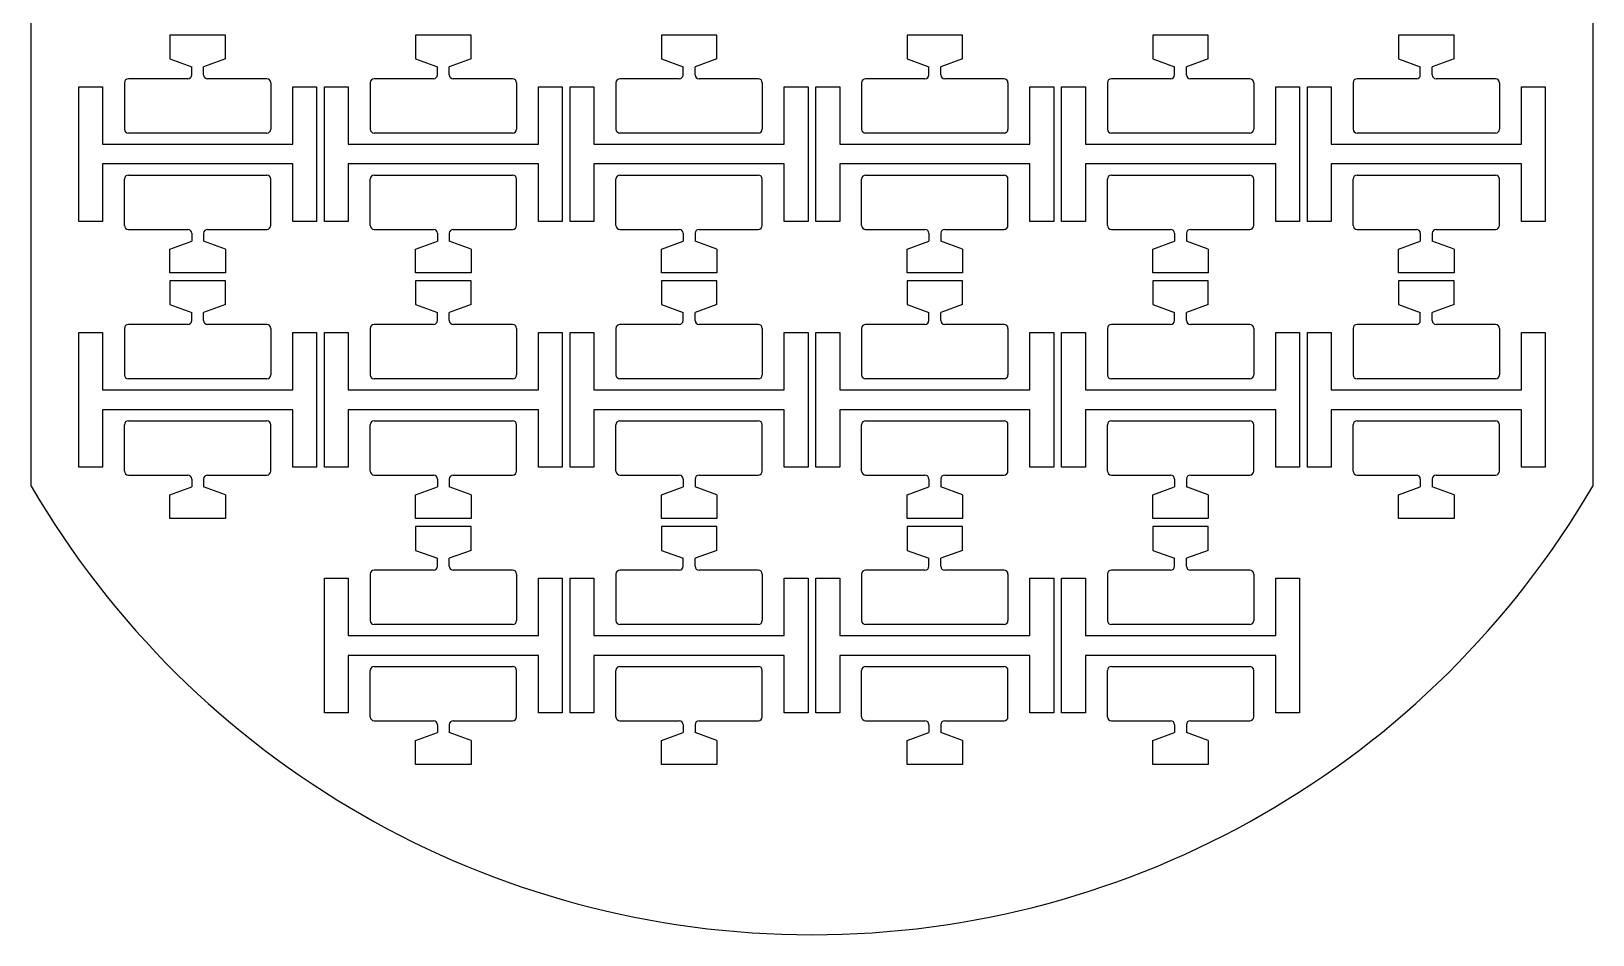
# Model space of a CAD drawing. Header units: millimetres. Extents: x 2005 to 2202, y 1694 to 1922.
# Drawn here: x 2005.4 to 2202.4, y 1693.7 to 1807.7 of the extents above; entities that cross this region are included whole.
import ezdxf

# ---------------------------------------------------------------- set-up
doc = ezdxf.new("R2010")
doc.units = ezdxf.units.MM
doc.layers.add('evap_stencil', color=1, linetype='Continuous')

msp = doc.modelspace()

# ---------------------------------------------------------------- linework, layer by layer
at = {"layer": 'evap_stencil'}
for p, q in [((2005.39, 1750.33), (2005.39, 1865.13)), ((2202.39, 1865.11), (2202.39, 1750.34)), ((2029.89, 1807.23), (2022.89, 1807.23)), ((2022.89, 1807.23), (2022.89, 1804.23)), ((2029.89, 1804.23), (2029.89, 1807.23)), ((2060.89, 1807.23), (2053.89, 1807.23)), ((2053.89, 1807.23), (2053.89, 1804.23)), ((2060.89, 1804.23), (2060.89, 1807.23)), ((2091.89, 1807.23), (2084.89, 1807.23)), ((2084.89, 1807.23), (2084.89, 1804.23)), ((2091.89, 1804.23), (2091.89, 1807.23)), ((2122.89, 1807.23), (2115.89, 1807.23)), ((2115.89, 1807.23), (2115.89, 1804.23)), ((2122.89, 1804.23), (2122.89, 1807.23)), ((2153.89, 1807.23), (2146.89, 1807.23)), ((2146.89, 1807.23), (2146.89, 1804.23)), ((2153.89, 1804.23), (2153.89, 1807.23)), ((2184.89, 1807.23), (2177.89, 1807.23)), ((2177.89, 1807.23), (2177.89, 1804.23)), ((2184.89, 1804.23), (2184.89, 1807.23)), ((2022.89, 1804.23), (2025.64, 1803.23)), ((2025.64, 1802.23), (2025.64, 1803.23)), ((2029.89, 1804.23), (2027.14, 1803.23)), ((2027.14, 1802.23), (2027.14, 1803.23)), ((2053.89, 1804.23), (2056.64, 1803.23)), ((2056.64, 1802.23), (2056.64, 1803.23)), ((2060.89, 1804.23), (2058.14, 1803.23)), ((2058.14, 1802.23), (2058.14, 1803.23)), ((2084.89, 1804.23), (2087.64, 1803.23)), ((2087.64, 1802.23), (2087.64, 1803.23)), ((2091.89, 1804.23), (2089.14, 1803.23)), ((2089.14, 1802.23), (2089.14, 1803.23)), ((2115.89, 1804.23), (2118.64, 1803.23)), ((2118.64, 1802.23), (2118.64, 1803.23)), ((2122.89, 1804.23), (2120.14, 1803.23)), ((2120.14, 1802.23), (2120.14, 1803.23)), ((2146.89, 1804.23), (2149.64, 1803.23)), ((2149.64, 1802.23), (2149.64, 1803.23)), ((2153.89, 1804.23), (2151.14, 1803.23)), ((2151.14, 1802.23), (2151.14, 1803.23)), ((2177.89, 1804.23), (2180.64, 1803.23)), ((2180.64, 1802.23), (2180.64, 1803.23)), ((2184.89, 1804.23), (2182.14, 1803.23)), ((2182.14, 1802.23), (2182.14, 1803.23)), ((2017.16, 1801.23), (2017.16, 1795.37)), ((2025.14, 1801.73), (2017.66, 1801.73)), ((2035.12, 1801.73), (2027.64, 1801.73)), ((2035.62, 1801.23), (2035.62, 1795.37)), ((2048.16, 1801.23), (2048.16, 1795.37)), ((2056.14, 1801.73), (2048.66, 1801.73)), ((2066.12, 1801.73), (2058.64, 1801.73)), ((2066.62, 1801.23), (2066.62, 1795.37)), ((2079.16, 1801.23), (2079.16, 1795.37)), ((2087.14, 1801.73), (2079.66, 1801.73)), ((2097.12, 1801.73), (2089.64, 1801.73)), ((2097.62, 1801.23), (2097.62, 1795.37)), ((2110.16, 1801.23), (2110.16, 1795.37)), ((2118.14, 1801.73), (2110.66, 1801.73)), ((2128.12, 1801.73), (2120.64, 1801.73)), ((2128.62, 1801.23), (2128.62, 1795.37)), ((2141.16, 1801.23), (2141.16, 1795.37)), ((2149.14, 1801.73), (2141.66, 1801.73)), ((2159.12, 1801.73), (2151.64, 1801.73)), ((2159.62, 1801.23), (2159.62, 1795.37)), ((2172.16, 1801.23), (2172.16, 1795.37)), ((2180.14, 1801.73), (2172.66, 1801.73)), ((2190.12, 1801.73), (2182.64, 1801.73)), ((2190.62, 1801.23), (2190.62, 1795.37)), ((2035.12, 1794.87), (2017.66, 1794.87)), ((2066.12, 1794.87), (2048.66, 1794.87)), ((2097.12, 1794.87), (2079.66, 1794.87)), ((2128.12, 1794.87), (2110.66, 1794.87)), ((2159.12, 1794.87), (2141.66, 1794.87)), ((2190.12, 1794.87), (2172.66, 1794.87)), ((2017.16, 1783.23), (2017.16, 1789.08)), ((2017.66, 1789.58), (2035.12, 1789.58)), ((2035.62, 1783.23), (2035.62, 1789.08)), ((2048.16, 1783.23), (2048.16, 1789.08)), ((2048.66, 1789.58), (2066.12, 1789.58)), ((2066.62, 1783.23), (2066.62, 1789.08)), ((2079.16, 1783.23), (2079.16, 1789.08)), ((2079.66, 1789.58), (2097.12, 1789.58)), ((2097.62, 1783.23), (2097.62, 1789.08)), ((2110.16, 1783.23), (2110.16, 1789.08)), ((2110.66, 1789.58), (2128.12, 1789.58)), ((2128.62, 1783.23), (2128.62, 1789.08)), ((2141.16, 1783.23), (2141.16, 1789.08)), ((2141.66, 1789.58), (2159.12, 1789.58)), ((2159.62, 1783.23), (2159.62, 1789.08)), ((2172.16, 1783.23), (2172.16, 1789.08)), ((2172.66, 1789.58), (2190.12, 1789.58)), ((2190.62, 1783.23), (2190.62, 1789.08)), ((2017.66, 1782.73), (2025.14, 1782.73)), ((2022.89, 1780.23), (2025.64, 1781.23)), ((2025.64, 1782.23), (2025.64, 1781.23)), ((2027.14, 1782.23), (2027.14, 1781.23)), ((2029.89, 1780.23), (2027.14, 1781.23)), ((2027.64, 1782.73), (2035.12, 1782.73)), ((2048.66, 1782.73), (2056.14, 1782.73)), ((2053.89, 1780.23), (2056.64, 1781.23)), ((2056.64, 1782.23), (2056.64, 1781.23)), ((2058.14, 1782.23), (2058.14, 1781.23)), ((2060.89, 1780.23), (2058.14, 1781.23)), ((2058.64, 1782.73), (2066.12, 1782.73)), ((2079.66, 1782.73), (2087.14, 1782.73)), ((2084.89, 1780.23), (2087.64, 1781.23)), ((2087.64, 1782.23), (2087.64, 1781.23)), ((2089.14, 1782.23), (2089.14, 1781.23)), ((2091.89, 1780.23), (2089.14, 1781.23)), ((2089.64, 1782.73), (2097.12, 1782.73)), ((2110.66, 1782.73), (2118.14, 1782.73)), ((2115.89, 1780.23), (2118.64, 1781.23)), ((2118.64, 1782.23), (2118.64, 1781.23)), ((2120.14, 1782.23), (2120.14, 1781.23)), ((2122.89, 1780.23), (2120.14, 1781.23)), ((2120.64, 1782.73), (2128.12, 1782.73)), ((2141.66, 1782.73), (2149.14, 1782.73)), ((2146.89, 1780.23), (2149.64, 1781.23)), ((2149.64, 1782.23), (2149.64, 1781.23)), ((2151.14, 1782.23), (2151.14, 1781.23)), ((2153.89, 1780.23), (2151.14, 1781.23)), ((2151.64, 1782.73), (2159.12, 1782.73)), ((2172.66, 1782.73), (2180.14, 1782.73)), ((2177.89, 1780.23), (2180.64, 1781.23)), ((2180.64, 1782.23), (2180.64, 1781.23)), ((2182.14, 1782.23), (2182.14, 1781.23)), ((2184.89, 1780.23), (2182.14, 1781.23)), ((2182.64, 1782.73), (2190.12, 1782.73)), ((2022.89, 1777.23), (2022.89, 1780.23)), ((2029.89, 1780.23), (2029.89, 1777.23)), ((2053.89, 1777.23), (2053.89, 1780.23)), ((2060.89, 1780.23), (2060.89, 1777.23)), ((2084.89, 1777.23), (2084.89, 1780.23)), ((2091.89, 1780.23), (2091.89, 1777.23)), ((2115.89, 1777.23), (2115.89, 1780.23)), ((2122.89, 1780.23), (2122.89, 1777.23)), ((2146.89, 1777.23), (2146.89, 1780.23)), ((2153.89, 1780.23), (2153.89, 1777.23)), ((2177.89, 1777.23), (2177.89, 1780.23)), ((2184.89, 1780.23), (2184.89, 1777.23)), ((2029.89, 1777.23), (2022.89, 1777.23)), ((2060.89, 1777.23), (2053.89, 1777.23)), ((2091.89, 1777.23), (2084.89, 1777.23)), ((2122.89, 1777.23), (2115.89, 1777.23)), ((2153.89, 1777.23), (2146.89, 1777.23)), ((2184.89, 1777.23), (2177.89, 1777.23)), ((2029.89, 1776.23), (2022.89, 1776.23)), ((2022.89, 1776.23), (2022.89, 1773.23)), ((2029.89, 1773.23), (2029.89, 1776.23)), ((2060.89, 1776.23), (2053.89, 1776.23)), ((2053.89, 1776.23), (2053.89, 1773.23)), ((2060.89, 1773.23), (2060.89, 1776.23)), ((2091.89, 1776.23), (2084.89, 1776.23)), ((2084.89, 1776.23), (2084.89, 1773.23)), ((2091.89, 1773.23), (2091.89, 1776.23)), ((2122.89, 1776.23), (2115.89, 1776.23)), ((2115.89, 1776.23), (2115.89, 1773.23)), ((2122.89, 1773.23), (2122.89, 1776.23)), ((2153.89, 1776.23), (2146.89, 1776.23)), ((2146.89, 1776.23), (2146.89, 1773.23)), ((2153.89, 1773.23), (2153.89, 1776.23)), ((2184.89, 1776.23), (2177.89, 1776.23)), ((2177.89, 1776.23), (2177.89, 1773.23)), ((2184.89, 1773.23), (2184.89, 1776.23)), ((2022.89, 1773.23), (2025.64, 1772.23)), ((2029.89, 1773.23), (2027.14, 1772.23)), ((2053.89, 1773.23), (2056.64, 1772.23)), ((2060.89, 1773.23), (2058.14, 1772.23)), ((2084.89, 1773.23), (2087.64, 1772.23)), ((2091.89, 1773.23), (2089.14, 1772.23)), ((2115.89, 1773.23), (2118.64, 1772.23)), ((2122.89, 1773.23), (2120.14, 1772.23)), ((2146.89, 1773.23), (2149.64, 1772.23)), ((2153.89, 1773.23), (2151.14, 1772.23)), ((2177.89, 1773.23), (2180.64, 1772.23)), ((2184.89, 1773.23), (2182.14, 1772.23)), ((2025.64, 1771.23), (2025.64, 1772.23)), ((2027.14, 1771.23), (2027.14, 1772.23)), ((2056.64, 1771.23), (2056.64, 1772.23)), ((2058.14, 1771.23), (2058.14, 1772.23)), ((2087.64, 1771.23), (2087.64, 1772.23)), ((2089.14, 1771.23), (2089.14, 1772.23)), ((2118.64, 1771.23), (2118.64, 1772.23)), ((2120.14, 1771.23), (2120.14, 1772.23)), ((2149.64, 1771.23), (2149.64, 1772.23)), ((2151.14, 1771.23), (2151.14, 1772.23)), ((2180.64, 1771.23), (2180.64, 1772.23)), ((2182.14, 1771.23), (2182.14, 1772.23)), ((2017.16, 1770.23), (2017.16, 1764.37)), ((2025.14, 1770.73), (2017.66, 1770.73)), ((2035.12, 1770.73), (2027.64, 1770.73)), ((2035.62, 1770.23), (2035.62, 1764.37)), ((2048.16, 1770.23), (2048.16, 1764.37)), ((2056.14, 1770.73), (2048.66, 1770.73)), ((2066.12, 1770.73), (2058.64, 1770.73)), ((2066.62, 1770.23), (2066.62, 1764.37)), ((2079.16, 1770.23), (2079.16, 1764.37)), ((2087.14, 1770.73), (2079.66, 1770.73)), ((2097.12, 1770.73), (2089.64, 1770.73)), ((2097.62, 1770.23), (2097.62, 1764.37)), ((2110.16, 1770.23), (2110.16, 1764.37)), ((2118.14, 1770.73), (2110.66, 1770.73)), ((2128.12, 1770.73), (2120.64, 1770.73)), ((2128.62, 1770.23), (2128.62, 1764.37)), ((2141.16, 1770.23), (2141.16, 1764.37)), ((2149.14, 1770.73), (2141.66, 1770.73)), ((2159.12, 1770.73), (2151.64, 1770.73)), ((2159.62, 1770.23), (2159.62, 1764.37)), ((2172.16, 1770.23), (2172.16, 1764.37)), ((2180.14, 1770.73), (2172.66, 1770.73)), ((2190.12, 1770.73), (2182.64, 1770.73)), ((2190.62, 1770.23), (2190.62, 1764.37)), ((2035.12, 1763.87), (2017.66, 1763.87)), ((2066.12, 1763.87), (2048.66, 1763.87)), ((2097.12, 1763.87), (2079.66, 1763.87)), ((2128.12, 1763.87), (2110.66, 1763.87)), ((2159.12, 1763.87), (2141.66, 1763.87)), ((2190.12, 1763.87), (2172.66, 1763.87)), ((2017.16, 1752.23), (2017.16, 1758.08)), ((2017.66, 1758.58), (2035.12, 1758.58)), ((2035.62, 1752.23), (2035.62, 1758.08)), ((2048.16, 1752.23), (2048.16, 1758.08)), ((2048.66, 1758.58), (2066.12, 1758.58)), ((2066.62, 1752.23), (2066.62, 1758.08)), ((2079.16, 1752.23), (2079.16, 1758.08)), ((2079.66, 1758.58), (2097.12, 1758.58)), ((2097.62, 1752.23), (2097.62, 1758.08)), ((2110.16, 1752.23), (2110.16, 1758.08)), ((2110.66, 1758.58), (2128.12, 1758.58)), ((2128.62, 1752.23), (2128.62, 1758.08)), ((2141.16, 1752.23), (2141.16, 1758.08)), ((2141.66, 1758.58), (2159.12, 1758.58)), ((2159.62, 1752.23), (2159.62, 1758.08)), ((2172.16, 1752.23), (2172.16, 1758.08)), ((2172.66, 1758.58), (2190.12, 1758.58)), ((2190.62, 1752.23), (2190.62, 1758.08)), ((2017.66, 1751.73), (2025.14, 1751.73)), ((2027.64, 1751.73), (2035.12, 1751.73)), ((2048.66, 1751.73), (2056.14, 1751.73)), ((2058.64, 1751.73), (2066.12, 1751.73)), ((2079.66, 1751.73), (2087.14, 1751.73)), ((2089.64, 1751.73), (2097.12, 1751.73)), ((2110.66, 1751.73), (2118.14, 1751.73)), ((2120.64, 1751.73), (2128.12, 1751.73)), ((2141.66, 1751.73), (2149.14, 1751.73)), ((2151.64, 1751.73), (2159.12, 1751.73)), ((2172.66, 1751.73), (2180.14, 1751.73)), ((2182.64, 1751.73), (2190.12, 1751.73)), ((2022.89, 1749.23), (2025.64, 1750.23)), ((2025.64, 1751.23), (2025.64, 1750.23)), ((2027.14, 1751.23), (2027.14, 1750.23)), ((2029.89, 1749.23), (2027.14, 1750.23)), ((2053.89, 1749.23), (2056.64, 1750.23)), ((2056.64, 1751.23), (2056.64, 1750.23)), ((2058.14, 1751.23), (2058.14, 1750.23)), ((2060.89, 1749.23), (2058.14, 1750.23)), ((2084.89, 1749.23), (2087.64, 1750.23)), ((2087.64, 1751.23), (2087.64, 1750.23)), ((2089.14, 1751.23), (2089.14, 1750.23)), ((2091.89, 1749.23), (2089.14, 1750.23)), ((2115.89, 1749.23), (2118.64, 1750.23)), ((2118.64, 1751.23), (2118.64, 1750.23)), ((2120.14, 1751.23), (2120.14, 1750.23)), ((2122.89, 1749.23), (2120.14, 1750.23)), ((2146.89, 1749.23), (2149.64, 1750.23)), ((2149.64, 1751.23), (2149.64, 1750.23)), ((2151.14, 1751.23), (2151.14, 1750.23)), ((2153.89, 1749.23), (2151.14, 1750.23)), ((2177.89, 1749.23), (2180.64, 1750.23)), ((2180.64, 1751.23), (2180.64, 1750.23)), ((2182.14, 1751.23), (2182.14, 1750.23)), ((2184.89, 1749.23), (2182.14, 1750.23)), ((2022.89, 1746.23), (2022.89, 1749.23)), ((2029.89, 1749.23), (2029.89, 1746.23)), ((2053.89, 1746.23), (2053.89, 1749.23)), ((2060.89, 1749.23), (2060.89, 1746.23)), ((2084.89, 1746.23), (2084.89, 1749.23)), ((2091.89, 1749.23), (2091.89, 1746.23)), ((2115.89, 1746.23), (2115.89, 1749.23)), ((2122.89, 1749.23), (2122.89, 1746.23)), ((2146.89, 1746.23), (2146.89, 1749.23)), ((2153.89, 1749.23), (2153.89, 1746.23)), ((2177.89, 1746.23), (2177.89, 1749.23)), ((2184.89, 1749.23), (2184.89, 1746.23)), ((2029.89, 1746.23), (2022.89, 1746.23)), ((2060.89, 1746.23), (2053.89, 1746.23)), ((2091.89, 1746.23), (2084.89, 1746.23)), ((2122.89, 1746.23), (2115.89, 1746.23)), ((2153.89, 1746.23), (2146.89, 1746.23)), ((2184.89, 1746.23), (2177.89, 1746.23)), ((2060.89, 1745.23), (2053.89, 1745.23)), ((2053.89, 1745.23), (2053.89, 1742.23)), ((2060.89, 1742.23), (2060.89, 1745.23)), ((2091.89, 1745.23), (2084.89, 1745.23)), ((2084.89, 1745.23), (2084.89, 1742.23)), ((2091.89, 1742.23), (2091.89, 1745.23)), ((2122.89, 1745.23), (2115.89, 1745.23)), ((2115.89, 1745.23), (2115.89, 1742.23)), ((2122.89, 1742.23), (2122.89, 1745.23)), ((2153.89, 1745.23), (2146.89, 1745.23)), ((2146.89, 1745.23), (2146.89, 1742.23)), ((2153.89, 1742.23), (2153.89, 1745.23)), ((2053.89, 1742.23), (2056.64, 1741.23)), ((2060.89, 1742.23), (2058.14, 1741.23)), ((2084.89, 1742.23), (2087.64, 1741.23)), ((2091.89, 1742.23), (2089.14, 1741.23)), ((2115.89, 1742.23), (2118.64, 1741.23)), ((2122.89, 1742.23), (2120.14, 1741.23)), ((2146.89, 1742.23), (2149.64, 1741.23)), ((2153.89, 1742.23), (2151.14, 1741.23)), ((2056.14, 1739.73), (2048.66, 1739.73)), ((2056.64, 1740.23), (2056.64, 1741.23)), ((2058.14, 1740.23), (2058.14, 1741.23)), ((2066.12, 1739.73), (2058.64, 1739.73)), ((2087.14, 1739.73), (2079.66, 1739.73)), ((2087.64, 1740.23), (2087.64, 1741.23)), ((2089.14, 1740.23), (2089.14, 1741.23)), ((2097.12, 1739.73), (2089.64, 1739.73)), ((2118.14, 1739.73), (2110.66, 1739.73)), ((2118.64, 1740.23), (2118.64, 1741.23)), ((2120.14, 1740.23), (2120.14, 1741.23)), ((2128.12, 1739.73), (2120.64, 1739.73)), ((2149.14, 1739.73), (2141.66, 1739.73)), ((2149.64, 1740.23), (2149.64, 1741.23)), ((2151.14, 1740.23), (2151.14, 1741.23)), ((2159.12, 1739.73), (2151.64, 1739.73)), ((2048.16, 1739.23), (2048.16, 1733.37)), ((2066.62, 1739.23), (2066.62, 1733.37)), ((2079.16, 1739.23), (2079.16, 1733.37)), ((2097.62, 1739.23), (2097.62, 1733.37)), ((2110.16, 1739.23), (2110.16, 1733.37)), ((2128.62, 1739.23), (2128.62, 1733.37)), ((2141.16, 1739.23), (2141.16, 1733.37)), ((2159.62, 1739.23), (2159.62, 1733.37)), ((2066.12, 1732.87), (2048.66, 1732.87)), ((2097.12, 1732.87), (2079.66, 1732.87)), ((2128.12, 1732.87), (2110.66, 1732.87)), ((2159.12, 1732.87), (2141.66, 1732.87)), ((2048.16, 1721.23), (2048.16, 1727.08)), ((2048.66, 1727.58), (2066.12, 1727.58)), ((2066.62, 1721.23), (2066.62, 1727.08)), ((2079.16, 1721.23), (2079.16, 1727.08)), ((2079.66, 1727.58), (2097.12, 1727.58)), ((2097.62, 1721.23), (2097.62, 1727.08)), ((2110.16, 1721.23), (2110.16, 1727.08)), ((2110.66, 1727.58), (2128.12, 1727.58)), ((2128.62, 1721.23), (2128.62, 1727.08)), ((2141.16, 1721.23), (2141.16, 1727.08)), ((2141.66, 1727.58), (2159.12, 1727.58)), ((2159.62, 1721.23), (2159.62, 1727.08)), ((2048.66, 1720.73), (2056.14, 1720.73)), ((2056.64, 1720.23), (2056.64, 1719.23)), ((2058.14, 1720.23), (2058.14, 1719.23)), ((2058.64, 1720.73), (2066.12, 1720.73)), ((2079.66, 1720.73), (2087.14, 1720.73)), ((2087.64, 1720.23), (2087.64, 1719.23)), ((2089.14, 1720.23), (2089.14, 1719.23)), ((2089.64, 1720.73), (2097.12, 1720.73)), ((2110.66, 1720.73), (2118.14, 1720.73)), ((2118.64, 1720.23), (2118.64, 1719.23)), ((2120.14, 1720.23), (2120.14, 1719.23)), ((2120.64, 1720.73), (2128.12, 1720.73)), ((2141.66, 1720.73), (2149.14, 1720.73)), ((2149.64, 1720.23), (2149.64, 1719.23)), ((2151.14, 1720.23), (2151.14, 1719.23)), ((2151.64, 1720.73), (2159.12, 1720.73)), ((2053.89, 1718.23), (2056.64, 1719.23)), ((2053.89, 1715.23), (2053.89, 1718.23)), ((2060.89, 1718.23), (2058.14, 1719.23)), ((2060.89, 1718.23), (2060.89, 1715.23)), ((2084.89, 1718.23), (2087.64, 1719.23)), ((2084.89, 1715.23), (2084.89, 1718.23)), ((2091.89, 1718.23), (2089.14, 1719.23)), ((2091.89, 1718.23), (2091.89, 1715.23)), ((2115.89, 1718.23), (2118.64, 1719.23)), ((2115.89, 1715.23), (2115.89, 1718.23)), ((2122.89, 1718.23), (2120.14, 1719.23)), ((2122.89, 1718.23), (2122.89, 1715.23)), ((2146.89, 1718.23), (2149.64, 1719.23)), ((2146.89, 1715.23), (2146.89, 1718.23)), ((2153.89, 1718.23), (2151.14, 1719.23)), ((2153.89, 1718.23), (2153.89, 1715.23)), ((2060.89, 1715.23), (2053.89, 1715.23)), ((2091.89, 1715.23), (2084.89, 1715.23)), ((2122.89, 1715.23), (2115.89, 1715.23)), ((2153.89, 1715.23), (2146.89, 1715.23))]:
    msp.add_line(p, q, dxfattribs=at)
for points in [[(2011.39, 1800.73), (2014.39, 1800.73), (2014.39, 1793.48), (2038.39, 1793.48), (2038.39, 1800.73), (2041.39, 1800.73), (2041.39, 1783.73), (2038.39, 1783.73), (2038.39, 1790.98), (2014.39, 1790.98), (2014.39, 1783.73), (2011.39, 1783.73), (2011.39, 1800.73)], [(2042.39, 1800.73), (2045.39, 1800.73), (2045.39, 1793.48), (2069.39, 1793.48), (2069.39, 1800.73), (2072.39, 1800.73), (2072.39, 1783.73), (2069.39, 1783.73), (2069.39, 1790.98), (2045.39, 1790.98), (2045.39, 1783.73), (2042.39, 1783.73), (2042.39, 1800.73)], [(2073.39, 1800.73), (2076.39, 1800.73), (2076.39, 1793.48), (2100.39, 1793.48), (2100.39, 1800.73), (2103.39, 1800.73), (2103.39, 1783.73), (2100.39, 1783.73), (2100.39, 1790.98), (2076.39, 1790.98), (2076.39, 1783.73), (2073.39, 1783.73), (2073.39, 1800.73)], [(2104.39, 1800.73), (2107.39, 1800.73), (2107.39, 1793.48), (2131.39, 1793.48), (2131.39, 1800.73), (2134.39, 1800.73), (2134.39, 1783.73), (2131.39, 1783.73), (2131.39, 1790.98), (2107.39, 1790.98), (2107.39, 1783.73), (2104.39, 1783.73), (2104.39, 1800.73)], [(2135.39, 1800.73), (2138.39, 1800.73), (2138.39, 1793.48), (2162.39, 1793.48), (2162.39, 1800.73), (2165.39, 1800.73), (2165.39, 1783.73), (2162.39, 1783.73), (2162.39, 1790.98), (2138.39, 1790.98), (2138.39, 1783.73), (2135.39, 1783.73), (2135.39, 1800.73)], [(2166.39, 1800.73), (2169.39, 1800.73), (2169.39, 1793.48), (2193.39, 1793.48), (2193.39, 1800.73), (2196.39, 1800.73), (2196.39, 1783.73), (2193.39, 1783.73), (2193.39, 1790.98), (2169.39, 1790.98), (2169.39, 1783.73), (2166.39, 1783.73), (2166.39, 1800.73)], [(2011.39, 1769.73), (2014.39, 1769.73), (2014.39, 1762.48), (2038.39, 1762.48), (2038.39, 1769.73), (2041.39, 1769.73), (2041.39, 1752.73), (2038.39, 1752.73), (2038.39, 1759.98), (2014.39, 1759.98), (2014.39, 1752.73), (2011.39, 1752.73), (2011.39, 1769.73)], [(2042.39, 1769.73), (2045.39, 1769.73), (2045.39, 1762.48), (2069.39, 1762.48), (2069.39, 1769.73), (2072.39, 1769.73), (2072.39, 1752.73), (2069.39, 1752.73), (2069.39, 1759.98), (2045.39, 1759.98), (2045.39, 1752.73), (2042.39, 1752.73), (2042.39, 1769.73)], [(2073.39, 1769.73), (2076.39, 1769.73), (2076.39, 1762.48), (2100.39, 1762.48), (2100.39, 1769.73), (2103.39, 1769.73), (2103.39, 1752.73), (2100.39, 1752.73), (2100.39, 1759.98), (2076.39, 1759.98), (2076.39, 1752.73), (2073.39, 1752.73), (2073.39, 1769.73)], [(2104.39, 1769.73), (2107.39, 1769.73), (2107.39, 1762.48), (2131.39, 1762.48), (2131.39, 1769.73), (2134.39, 1769.73), (2134.39, 1752.73), (2131.39, 1752.73), (2131.39, 1759.98), (2107.39, 1759.98), (2107.39, 1752.73), (2104.39, 1752.73), (2104.39, 1769.73)], [(2135.39, 1769.73), (2138.39, 1769.73), (2138.39, 1762.48), (2162.39, 1762.48), (2162.39, 1769.73), (2165.39, 1769.73), (2165.39, 1752.73), (2162.39, 1752.73), (2162.39, 1759.98), (2138.39, 1759.98), (2138.39, 1752.73), (2135.39, 1752.73), (2135.39, 1769.73)], [(2166.39, 1769.73), (2169.39, 1769.73), (2169.39, 1762.48), (2193.39, 1762.48), (2193.39, 1769.73), (2196.39, 1769.73), (2196.39, 1752.73), (2193.39, 1752.73), (2193.39, 1759.98), (2169.39, 1759.98), (2169.39, 1752.73), (2166.39, 1752.73), (2166.39, 1769.73)], [(2042.39, 1738.73), (2045.39, 1738.73), (2045.39, 1731.48), (2069.39, 1731.48), (2069.39, 1738.73), (2072.39, 1738.73), (2072.39, 1721.73), (2069.39, 1721.73), (2069.39, 1728.98), (2045.39, 1728.98), (2045.39, 1721.73), (2042.39, 1721.73), (2042.39, 1738.73)], [(2073.39, 1738.73), (2076.39, 1738.73), (2076.39, 1731.48), (2100.39, 1731.48), (2100.39, 1738.73), (2103.39, 1738.73), (2103.39, 1721.73), (2100.39, 1721.73), (2100.39, 1728.98), (2076.39, 1728.98), (2076.39, 1721.73), (2073.39, 1721.73), (2073.39, 1738.73)], [(2104.39, 1738.73), (2107.39, 1738.73), (2107.39, 1731.48), (2131.39, 1731.48), (2131.39, 1738.73), (2134.39, 1738.73), (2134.39, 1721.73), (2131.39, 1721.73), (2131.39, 1728.98), (2107.39, 1728.98), (2107.39, 1721.73), (2104.39, 1721.73), (2104.39, 1738.73)], [(2135.39, 1738.73), (2138.39, 1738.73), (2138.39, 1731.48), (2162.39, 1731.48), (2162.39, 1738.73), (2165.39, 1738.73), (2165.39, 1721.73), (2162.39, 1721.73), (2162.39, 1728.98), (2138.39, 1728.98), (2138.39, 1721.73), (2135.39, 1721.73), (2135.39, 1738.73)]]:
    msp.add_lwpolyline(points, dxfattribs=at)
for centre, radius, start, end in [((2017.66, 1801.23), 0.5, 90, 180), ((2018.16, 1800.73), 1, 180, 180), ((2025.14, 1802.23), 0.5, 270, 0), ((2027.64, 1802.23), 0.5, 180, 270), ((2035.12, 1801.23), 0.5, 0, 90), ((2048.66, 1801.23), 0.5, 90, 180), ((2049.16, 1800.73), 1, 180, 180), ((2056.14, 1802.23), 0.5, 270, 0), ((2058.64, 1802.23), 0.5, 180, 270), ((2066.12, 1801.23), 0.5, 0, 90), ((2079.66, 1801.23), 0.5, 90, 180), ((2080.16, 1800.73), 1, 180, 180), ((2087.14, 1802.23), 0.5, 270, 0), ((2089.64, 1802.23), 0.5, 180, 270), ((2097.12, 1801.23), 0.5, 0, 90), ((2110.66, 1801.23), 0.5, 90, 180), ((2111.16, 1800.73), 1, 180, 180), ((2118.14, 1802.23), 0.5, 270, 0), ((2120.64, 1802.23), 0.5, 180, 270), ((2128.12, 1801.23), 0.5, 0, 90), ((2141.66, 1801.23), 0.5, 90, 180), ((2142.16, 1800.73), 1, 180, 180), ((2149.14, 1802.23), 0.5, 270, 0), ((2151.64, 1802.23), 0.5, 180, 270), ((2159.12, 1801.23), 0.5, 0, 90), ((2172.66, 1801.23), 0.5, 90, 180), ((2173.16, 1800.73), 1, 180, 180), ((2180.14, 1802.23), 0.5, 270, 0), ((2182.64, 1802.23), 0.5, 180, 270), ((2190.12, 1801.23), 0.5, 0, 90), ((2017.66, 1795.37), 0.5, 180, 270), ((2035.12, 1795.37), 0.5, 270, 0), ((2048.66, 1795.37), 0.5, 180, 270), ((2066.12, 1795.37), 0.5, 270, 0), ((2079.66, 1795.37), 0.5, 180, 270), ((2097.12, 1795.37), 0.5, 270, 0), ((2110.66, 1795.37), 0.5, 180, 270), ((2128.12, 1795.37), 0.5, 270, 0), ((2141.66, 1795.37), 0.5, 180, 270), ((2159.12, 1795.37), 0.5, 270, 0), ((2172.66, 1795.37), 0.5, 180, 270), ((2190.12, 1795.37), 0.5, 270, 0), ((2017.66, 1789.08), 0.5, 90, 180), ((2035.12, 1789.08), 0.5, 0, 90), ((2048.66, 1789.08), 0.5, 90, 180), ((2066.12, 1789.08), 0.5, 0, 90), ((2079.66, 1789.08), 0.5, 90, 180), ((2097.12, 1789.08), 0.5, 0, 90), ((2110.66, 1789.08), 0.5, 90, 180), ((2128.12, 1789.08), 0.5, 0, 90), ((2141.66, 1789.08), 0.5, 90, 180), ((2159.12, 1789.08), 0.5, 0, 90), ((2172.66, 1789.08), 0.5, 90, 180), ((2190.12, 1789.08), 0.5, 0, 90), ((2017.66, 1783.23), 0.5, 180, 270), ((2035.12, 1783.23), 0.5, 270, 0), ((2048.66, 1783.23), 0.5, 180, 270), ((2066.12, 1783.23), 0.5, 270, 0), ((2079.66, 1783.23), 0.5, 180, 270), ((2097.12, 1783.23), 0.5, 270, 0), ((2110.66, 1783.23), 0.5, 180, 270), ((2128.12, 1783.23), 0.5, 270, 0), ((2141.66, 1783.23), 0.5, 180, 270), ((2159.12, 1783.23), 0.5, 270, 0), ((2172.66, 1783.23), 0.5, 180, 270), ((2190.12, 1783.23), 0.5, 270, 0), ((2025.14, 1782.23), 0.5, 0, 90), ((2027.64, 1782.23), 0.5, 90, 180), ((2056.14, 1782.23), 0.5, 0, 90), ((2058.64, 1782.23), 0.5, 90, 180), ((2087.14, 1782.23), 0.5, 0, 90), ((2089.64, 1782.23), 0.5, 90, 180), ((2118.14, 1782.23), 0.5, 0, 90), ((2120.64, 1782.23), 0.5, 90, 180), ((2149.14, 1782.23), 0.5, 0, 90), ((2151.64, 1782.23), 0.5, 90, 180), ((2180.14, 1782.23), 0.5, 0, 90), ((2182.64, 1782.23), 0.5, 90, 180), ((2025.14, 1771.23), 0.5, 270, 0), ((2027.64, 1771.23), 0.5, 180, 270), ((2056.14, 1771.23), 0.5, 270, 0), ((2058.64, 1771.23), 0.5, 180, 270), ((2087.14, 1771.23), 0.5, 270, 0), ((2089.64, 1771.23), 0.5, 180, 270), ((2118.14, 1771.23), 0.5, 270, 0), ((2120.64, 1771.23), 0.5, 180, 270), ((2149.14, 1771.23), 0.5, 270, 0), ((2151.64, 1771.23), 0.5, 180, 270), ((2180.14, 1771.23), 0.5, 270, 0), ((2182.64, 1771.23), 0.5, 180, 270), ((2017.66, 1770.23), 0.5, 90, 180), ((2018.16, 1769.73), 1, 180, 180), ((2035.12, 1770.23), 0.5, 0, 90), ((2048.66, 1770.23), 0.5, 90, 180), ((2049.16, 1769.73), 1, 180, 180), ((2066.12, 1770.23), 0.5, 0, 90), ((2079.66, 1770.23), 0.5, 90, 180), ((2080.16, 1769.73), 1, 180, 180), ((2097.12, 1770.23), 0.5, 0, 90), ((2110.66, 1770.23), 0.5, 90, 180), ((2111.16, 1769.73), 1, 180, 180), ((2128.12, 1770.23), 0.5, 0, 90), ((2141.66, 1770.23), 0.5, 90, 180), ((2142.16, 1769.73), 1, 180, 180), ((2159.12, 1770.23), 0.5, 0, 90), ((2172.66, 1770.23), 0.5, 90, 180), ((2173.16, 1769.73), 1, 180, 180), ((2190.12, 1770.23), 0.5, 0, 90), ((2017.66, 1764.37), 0.5, 180, 270), ((2035.12, 1764.37), 0.5, 270, 0), ((2048.66, 1764.37), 0.5, 180, 270), ((2066.12, 1764.37), 0.5, 270, 0), ((2079.66, 1764.37), 0.5, 180, 270), ((2097.12, 1764.37), 0.5, 270, 0), ((2110.66, 1764.37), 0.5, 180, 270), ((2128.12, 1764.37), 0.5, 270, 0), ((2141.66, 1764.37), 0.5, 180, 270), ((2159.12, 1764.37), 0.5, 270, 0), ((2172.66, 1764.37), 0.5, 180, 270), ((2190.12, 1764.37), 0.5, 270, 0), ((2017.66, 1758.08), 0.5, 90, 180), ((2035.12, 1758.08), 0.5, 0, 90), ((2048.66, 1758.08), 0.5, 90, 180), ((2066.12, 1758.08), 0.5, 0, 90), ((2079.66, 1758.08), 0.5, 90, 180), ((2097.12, 1758.08), 0.5, 0, 90), ((2110.66, 1758.08), 0.5, 90, 180), ((2128.12, 1758.08), 0.5, 0, 90), ((2141.66, 1758.08), 0.5, 90, 180), ((2159.12, 1758.08), 0.5, 0, 90), ((2172.66, 1758.08), 0.5, 90, 180), ((2190.12, 1758.08), 0.5, 0, 90), ((2017.66, 1752.23), 0.5, 180, 270), ((2025.14, 1751.23), 0.5, 0, 90), ((2027.64, 1751.23), 0.5, 90, 180), ((2035.12, 1752.23), 0.5, 270, 0), ((2048.66, 1752.23), 0.5, 180, 270), ((2056.14, 1751.23), 0.5, 0, 90), ((2058.64, 1751.23), 0.5, 90, 180), ((2066.12, 1752.23), 0.5, 270, 0), ((2079.66, 1752.23), 0.5, 180, 270), ((2087.14, 1751.23), 0.5, 0, 90), ((2089.64, 1751.23), 0.5, 90, 180), ((2097.12, 1752.23), 0.5, 270, 0), ((2110.66, 1752.23), 0.5, 180, 270), ((2118.14, 1751.23), 0.5, 0, 90), ((2120.64, 1751.23), 0.5, 90, 180), ((2128.12, 1752.23), 0.5, 270, 0), ((2141.66, 1752.23), 0.5, 180, 270), ((2149.14, 1751.23), 0.5, 0, 90), ((2151.64, 1751.23), 0.5, 90, 180), ((2159.12, 1752.23), 0.5, 270, 0), ((2172.66, 1752.23), 0.5, 180, 270), ((2180.14, 1751.23), 0.5, 0, 90), ((2182.64, 1751.23), 0.5, 90, 180), ((2190.12, 1752.23), 0.5, 270, 0), ((2103.89, 1807.73), 114, 210.2314, 329.7768), ((2048.66, 1739.23), 0.5, 90, 180), ((2049.16, 1738.73), 1, 180, 180), ((2056.14, 1740.23), 0.5, 270, 0), ((2058.64, 1740.23), 0.5, 180, 270), ((2066.12, 1739.23), 0.5, 0, 90), ((2079.66, 1739.23), 0.5, 90, 180), ((2080.16, 1738.73), 1, 180, 180), ((2087.14, 1740.23), 0.5, 270, 0), ((2089.64, 1740.23), 0.5, 180, 270), ((2097.12, 1739.23), 0.5, 0, 90), ((2110.66, 1739.23), 0.5, 90, 180), ((2111.16, 1738.73), 1, 180, 180), ((2118.14, 1740.23), 0.5, 270, 0), ((2120.64, 1740.23), 0.5, 180, 270), ((2128.12, 1739.23), 0.5, 0, 90), ((2141.66, 1739.23), 0.5, 90, 180), ((2142.16, 1738.73), 1, 180, 180), ((2149.14, 1740.23), 0.5, 270, 0), ((2151.64, 1740.23), 0.5, 180, 270), ((2159.12, 1739.23), 0.5, 0, 90), ((2048.66, 1733.37), 0.5, 180, 270), ((2066.12, 1733.37), 0.5, 270, 0), ((2079.66, 1733.37), 0.5, 180, 270), ((2097.12, 1733.37), 0.5, 270, 0), ((2110.66, 1733.37), 0.5, 180, 270), ((2128.12, 1733.37), 0.5, 270, 0), ((2141.66, 1733.37), 0.5, 180, 270), ((2159.12, 1733.37), 0.5, 270, 0), ((2048.66, 1727.08), 0.5, 90, 180), ((2066.12, 1727.08), 0.5, 0, 90), ((2079.66, 1727.08), 0.5, 90, 180), ((2097.12, 1727.08), 0.5, 0, 90), ((2110.66, 1727.08), 0.5, 90, 180), ((2128.12, 1727.08), 0.5, 0, 90), ((2141.66, 1727.08), 0.5, 90, 180), ((2159.12, 1727.08), 0.5, 0, 90), ((2048.66, 1721.23), 0.5, 180, 270), ((2056.14, 1720.23), 0.5, 0, 90), ((2058.64, 1720.23), 0.5, 90, 180), ((2066.12, 1721.23), 0.5, 270, 0), ((2079.66, 1721.23), 0.5, 180, 270), ((2087.14, 1720.23), 0.5, 0, 90), ((2089.64, 1720.23), 0.5, 90, 180), ((2097.12, 1721.23), 0.5, 270, 0), ((2110.66, 1721.23), 0.5, 180, 270), ((2118.14, 1720.23), 0.5, 0, 90), ((2120.64, 1720.23), 0.5, 90, 180), ((2128.12, 1721.23), 0.5, 270, 0), ((2141.66, 1721.23), 0.5, 180, 270), ((2149.14, 1720.23), 0.5, 0, 90), ((2151.64, 1720.23), 0.5, 90, 180), ((2159.12, 1721.23), 0.5, 270, 0)]:
    msp.add_arc(centre, radius, start, end, dxfattribs=at)

doc.saveas('drawing.dxf')
